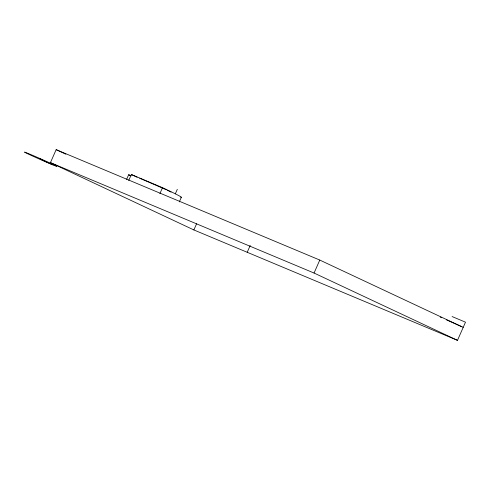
<?xml version="1.0" encoding="UTF-8"?>
<svg xmlns="http://www.w3.org/2000/svg" width="490" height="490" viewBox="0 0 490 490"><rect width="100%" height="100%" fill="white"/><g stroke="black" fill="none" stroke-linecap="round" stroke-linejoin="round"><path stroke-width="0.73" d="M452.092 316.558L465.5 322.175L457.488 340.342L193.862 229.939L50.433 162.637L56.16 149.658L319.78 260.061L463.209 327.363M126.616 179.364L128.65 174.752A42.991 0.9 23.8 0 0 131.24 175.83M128.735 180.443L131.351 174.514L162.508 187.67L172.027 192.196A86.265 1.807 23.8 0 1 180.645 197.194M159.893 193.605L162.508 187.67M175.31 193.856L177.313 189.318M179.303 201.911L181.337 197.299M193.862 229.939L196.576 223.789M247.211 252.277L250.219 245.447M457.488 340.342L314.059 273.04L319.78 260.061M50.433 162.637L314.059 273.04M41.319 159.513L40.1 158.999L52.026 164.53M139.705 178.219L166.459 189.814M440.259 317.091L441.649 317.716M446.537 319.897L461.892 326.744M128.65 174.752L130.683 175.708M56.16 149.658L65.832 154.197M131.351 174.514A42.991 0.9 23.8 0 1 137.108 177.245M167.323 190.243A79.362 1.66 23.8 0 1 171.035 192.092M52.951 164.916L49.766 163.587A17.756 0.374 23.8 0 1 24.659 152.243A17.756 0.374 23.8 0 1 45.227 160.855A17.756 0.374 23.8 0 1 52.951 164.916"/></g></svg>
